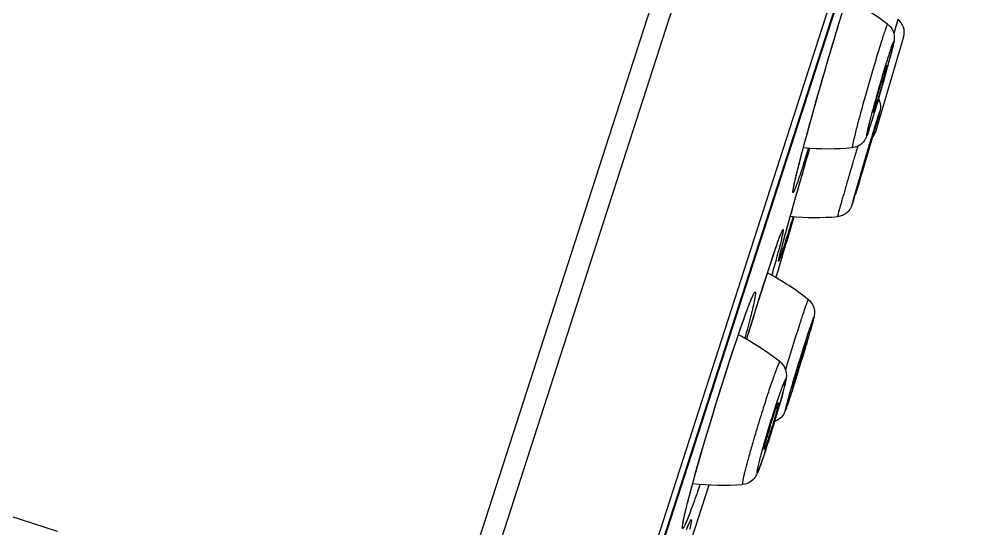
# Model space of a CAD drawing. Extents: x 19044 to 19885, y -10133 to -9539.
# Drawn here: x 19251.77 to 19269.56, y -9946.83 to -9937.47 of the extents above; entities that cross this region are included whole.
import ezdxf

# ---------------------------------------------------------------- set-up
doc = ezdxf.new("R2010")
doc.units = 0
doc.header["$LTSCALE"] = 7
doc.header["$MEASUREMENT"] = 0
doc.linetypes.add('CENTER', pattern=[2, 1.25, -0.25, 0.25, -0.25])
for name, color, linetype in [('CL', 1, 'CENTER'), ('D', 2, 'CONTINUOUS'), ('KP0220101-1_DXF_CONTINUOUS_LINE', 7, 'CONTINUOUS'), ('KP0220102-FADXF_CONTINUOUS_LINE', 7, 'CONTINUOUS'), ('KP0220103-TPDXF_CONTINUOUS_LINE', 7, 'CONTINUOUS')]:
    doc.layers.add(name, color=color, linetype=linetype)

# ---------------------------------------------------------------- blocks, each defined once
blk = doc.blocks.new('A$C57544C0A')
at = {"layer": 'CL', "linetype": 'CENTER'}
blk.add_line((-131.122, -30.982), (-28.379, -64.124), dxfattribs=at)
at = {"layer": 'D'}
for p, q in [((-27.822, -37.043), (-43.751, -86.425)), ((-27.489, -37.271), (-43.347, -86.435)), ((-25.784, -40.883), (-39.853, -84.5))]:
    blk.add_line(p, q, dxfattribs=at)
at = {"layer": 'KP0220101-1_DXF_CONTINUOUS_LINE', "color": 7, "linetype": 'Continuous'}
blk.add_line((-25.765, -41.176), (-39.666, -84.273), dxfattribs=at)
at = {"layer": 'KP0220102-FADXF_CONTINUOUS_LINE', "color": 7, "linetype": 'Continuous'}
for p, q in [((-39.311, -83.226), (-26.088, -42.234)), ((-28.512, -50.224), (-28.435, -49.972)), ((-28.589, -50.483), (-28.512, -50.224)), ((-28.666, -50.743), (-28.589, -50.483)), ((-28.742, -51.001), (-28.666, -50.743)), ((-28.814, -51.254), (-28.742, -51.001)), ((-28.884, -51.497), (-28.814, -51.254)), ((-28.949, -51.73), (-28.884, -51.497)), ((-29.01, -51.95), (-28.949, -51.73)), ((-29.067, -52.155), (-29.01, -51.95)), ((-29.117, -52.343), (-29.067, -52.155)), ((-29.163, -52.513), (-29.117, -52.343)), ((-29.08, -52.639), (-29.014, -52.413)), ((-29.202, -52.664), (-29.163, -52.513)), ((-29.18, -52.987), (-29.08, -52.639)), ((-29.247, -52.843), (-29.229, -52.771)), ((-29.229, -52.771), (-29.202, -52.664)), ((-29.284, -52.999), (-29.276, -52.965)), ((-29.276, -52.965), (-29.263, -52.907)), ((-29.272, -53.305), (-29.18, -52.987)), ((-29.263, -52.907), (-29.247, -52.843)), ((-29.318, -53.164), (-29.317, -53.161)), ((-29.318, -53.167), (-29.318, -53.164)), ((-29.318, -53.168), (-29.318, -53.167)), ((-29.318, -53.168), (-29.318, -53.168)), ((-29.317, -53.156), (-29.316, -53.151)), ((-29.317, -53.161), (-29.317, -53.156)), ((-29.316, -53.151), (-29.315, -53.145)), ((-29.315, -53.145), (-29.314, -53.139)), ((-29.314, -53.139), (-29.312, -53.131)), ((-29.312, -53.131), (-29.311, -53.123)), ((-29.311, -53.123), (-29.309, -53.114)), ((-29.309, -53.114), (-29.307, -53.105)), ((-29.307, -53.105), (-29.303, -53.083)), ((-29.303, -53.083), (-29.298, -53.058)), ((-29.298, -53.058), (-29.291, -53.03)), ((-29.291, -53.03), (-29.284, -52.999)), ((-29.352, -53.588), (-29.272, -53.305)), ((-29.42, -53.832), (-29.352, -53.588)), ((-29.476, -54.034), (-29.42, -53.832)), ((-29.581, -54.076), (-29.572, -54.052)), ((-29.572, -54.052), (-29.564, -54.031)), ((-29.564, -54.031), (-29.557, -54.013)), ((-29.557, -54.013), (-29.553, -54.005)), ((-29.553, -54.005), (-29.55, -53.997)), ((-29.55, -53.997), (-29.547, -53.99)), ((-29.547, -53.99), (-29.545, -53.984)), ((-29.545, -53.984), (-29.543, -53.979)), ((-29.543, -53.979), (-29.54, -53.974)), ((-29.54, -53.974), (-29.539, -53.97)), ((-29.539, -53.97), (-29.537, -53.967)), ((-29.511, -54.165), (-29.476, -54.034)), ((-29.666, -54.315), (-29.637, -54.233)), ((-29.637, -54.233), (-29.618, -54.179)), ((-29.618, -54.179), (-29.601, -54.131)), ((-29.601, -54.131), (-29.59, -54.102)), ((-29.59, -54.102), (-29.581, -54.076)), ((-29.533, -54.247), (-29.511, -54.165)), ((-29.741, -54.541), (-29.697, -54.408)), ((-29.697, -54.408), (-29.666, -54.315)), ((-29.578, -54.428), (-29.576, -54.418)), ((-29.576, -54.418), (-29.573, -54.406)), ((-29.573, -54.406), (-29.57, -54.392)), ((-29.57, -54.392), (-29.564, -54.37)), ((-29.564, -54.37), (-29.558, -54.344)), ((-29.558, -54.344), (-29.548, -54.304)), ((-29.548, -54.304), (-29.533, -54.247)), ((-29.79, -54.69), (-29.741, -54.541)), ((-29.583, -54.449), (-29.582, -54.446)), ((-29.583, -54.45), (-29.583, -54.449)), ((-29.583, -54.452), (-29.583, -54.45)), ((-29.583, -54.452), (-29.583, -54.452)), ((-29.582, -54.444), (-29.581, -54.44)), ((-29.582, -54.446), (-29.582, -54.444)), ((-29.581, -54.44), (-29.58, -54.437)), ((-29.58, -54.437), (-29.578, -54.428)), ((-29.861, -54.909), (-29.79, -54.69)), ((-29.64, -54.795), (-29.605, -54.688)), ((-29.927, -55.114), (-29.861, -54.909)), ((-30.065, -55.135), (-30.063, -55.13)), ((-30.063, -55.13), (-30.061, -55.127)), ((-30.061, -55.127), (-30.06, -55.125)), ((-30.011, -55.381), (-29.927, -55.114)), ((-30.147, -55.331), (-30.133, -55.294)), ((-30.133, -55.294), (-30.119, -55.26)), ((-30.119, -55.26), (-30.113, -55.245)), ((-30.113, -55.245), (-30.107, -55.23)), ((-30.107, -55.23), (-30.102, -55.216)), ((-30.102, -55.216), (-30.096, -55.204)), ((-30.096, -55.204), (-30.091, -55.192)), ((-30.091, -55.192), (-30.087, -55.181)), ((-30.087, -55.181), (-30.082, -55.171)), ((-30.082, -55.171), (-30.078, -55.162)), ((-30.078, -55.162), (-30.074, -55.154)), ((-30.074, -55.154), (-30.071, -55.146)), ((-30.071, -55.146), (-30.068, -55.14)), ((-30.068, -55.14), (-30.065, -55.135)), ((-30.225, -55.543), (-30.197, -55.464)), ((-30.197, -55.464), (-30.179, -55.416)), ((-30.179, -55.416), (-30.163, -55.372)), ((-30.163, -55.372), (-30.147, -55.331)), ((-30.095, -55.654), (-30.011, -55.381)), ((-30.288, -55.722), (-30.256, -55.629)), ((-30.256, -55.629), (-30.225, -55.543)), ((-30.18, -55.929), (-30.095, -55.654)), ((-30.372, -55.967), (-30.323, -55.823)), ((-30.323, -55.823), (-30.288, -55.722)), ((-30.423, -56.121), (-30.372, -55.967)), ((-30.49, -56.325), (-30.423, -56.121)), ((-30.562, -56.549), (-30.49, -56.325)), ((-30.626, -56.751), (-30.562, -56.549)), ((-30.69, -56.954), (-30.626, -56.751)), ((-30.753, -57.157), (-30.69, -56.954)), ((-30.814, -57.357), (-30.753, -57.157)), ((-30.873, -57.553), (-30.814, -57.357)), ((-30.944, -57.788), (-30.873, -57.553)), ((-31.009, -58.011), (-30.944, -57.788)), ((-31.069, -58.22), (-31.009, -58.011)), ((-31.123, -58.412), (-31.069, -58.22)), ((-31.162, -58.553), (-31.123, -58.412)), ((-31.356, -60.117), (-30.868, -58.603)), ((-31.228, -58.799), (-31.197, -58.682)), ((-31.197, -58.682), (-31.162, -58.553)), ((-31.249, -58.878), (-31.228, -58.799)), ((-31.294, -59.059), (-31.284, -59.018)), ((-31.284, -59.018), (-31.268, -58.951)), ((-31.268, -58.951), (-31.249, -58.878)), ((-31.334, -59.234), (-31.331, -59.221)), ((-31.331, -59.221), (-31.325, -59.194)), ((-31.325, -59.194), (-31.319, -59.164)), ((-31.319, -59.164), (-31.312, -59.132)), ((-31.312, -59.132), (-31.303, -59.097)), ((-31.303, -59.097), (-31.294, -59.059)), ((-31.349, -59.323), (-31.348, -59.319)), ((-31.349, -59.325), (-31.349, -59.323)), ((-31.349, -59.327), (-31.349, -59.325)), ((-31.349, -59.326), (-31.349, -59.327)), ((-31.349, -59.327), (-31.349, -59.328)), ((-31.349, -59.328), (-31.349, -59.327)), ((-31.348, -59.314), (-31.347, -59.308)), ((-31.348, -59.319), (-31.348, -59.314)), ((-31.347, -59.308), (-31.346, -59.302)), ((-31.346, -59.302), (-31.345, -59.294)), ((-31.345, -59.294), (-31.344, -59.286)), ((-31.344, -59.286), (-31.342, -59.277)), ((-31.342, -59.277), (-31.34, -59.267)), ((-31.34, -59.267), (-31.338, -59.257)), ((-31.338, -59.257), (-31.336, -59.246)), ((-31.336, -59.246), (-31.334, -59.234)), ((-31.282, -59.424), (-31.272, -59.4)), ((-31.272, -59.4), (-31.263, -59.378)), ((-31.263, -59.378), (-31.259, -59.369)), ((-31.259, -59.369), (-31.255, -59.359)), ((-31.255, -59.359), (-31.252, -59.351)), ((-31.252, -59.351), (-31.248, -59.343)), ((-31.248, -59.343), (-31.245, -59.335)), ((-31.245, -59.335), (-31.242, -59.329)), ((-31.242, -59.329), (-31.239, -59.323)), ((-31.239, -59.323), (-31.237, -59.317)), ((-31.237, -59.317), (-31.234, -59.312)), ((-31.234, -59.312), (-31.232, -59.309)), ((-31.232, -59.309), (-31.231, -59.306))]:
    blk.add_line(p, q, dxfattribs=at)
for centre, radius, start, end in [((-61.529, -42.262), 34.04, 342.1571, 342.6509), ((-422.071, 62.867), 409.693, 343.32541, 343.47369), ((-6.513, -62.212), 24.462, 161.2691, 161.528), ((-42.425, -50.08), 13.578, 341.8448, 342.1264), ((8.514, -67.198), 40.295, 161.5733, 162.1344), ((44.456, -78.696), 78.032, 162.19508, 163.03569)]:
    blk.add_arc(centre, radius, start, end, dxfattribs=at)
for points, knots in [([(-29.292, -53.033), (-29.271, -52.937), (-29.215, -52.711), (-29.114, -52.328), (-28.988, -51.865), (-28.793, -51.175), (-28.551, -50.346), (-28.351, -49.694), (-28.256, -49.399)], [0, 0, 0, 0, 0.077774, 0.184789, 0.314413, 0.458566, 0.75428, 1, 1, 1, 1]), ([(-29.557, -54.338), (-29.53, -54.234), (-29.462, -53.981), (-29.34, -53.543), (-29.186, -53.004), (-29.073, -52.616), (-29.014, -52.413)], [0, 0, 0, 0, 0.160468, 0.394068, 0.68177, 1, 1, 1, 1]), ([(-29.126, -52.692), (-29.15, -52.767), (-29.194, -52.899), (-29.239, -53.03), (-29.259, -53.086)], [0, 0, 0, 0, 0.571948, 1, 1, 1, 1]), ([(-29.259, -53.086), (-29.263, -53.098), (-29.272, -53.12), (-29.284, -53.151), (-29.294, -53.177), (-29.303, -53.198), (-29.31, -53.211), (-29.314, -53.22), (-29.317, -53.224), (-29.32, -53.227), (-29.322, -53.229), (-29.324, -53.23), (-29.325, -53.228), (-29.326, -53.226), (-29.327, -53.22), (-29.326, -53.209), (-29.324, -53.192), (-29.319, -53.159), (-29.309, -53.106), (-29.298, -53.059), (-29.292, -53.033)], [0, 0, 0, 0, 0.106933, 0.199206, 0.276627, 0.339076, 0.386467, 0.404519, 0.418836, 0.429506, 0.436774, 0.441441, 0.445993, 0.453036, 0.463446, 0.495226, 0.542061, 0.603986, 0.772654, 1, 1, 1, 1]), ([(-29.322, -53.67), (-29.34, -53.727), (-29.399, -53.92), (-29.459, -54.112), (-29.502, -54.247)], [0, 0, 0, 0, 0.296019, 1, 1, 1, 1]), ([(-29.592, -54.104), (-29.582, -54.077), (-29.564, -54.029), (-29.542, -53.974), (-29.528, -53.942), (-29.52, -53.926), (-29.515, -53.916), (-29.511, -53.912), (-29.509, -53.91), (-29.507, -53.91), (-29.506, -53.913), (-29.506, -53.916), (-29.506, -53.921), (-29.506, -53.927), (-29.507, -53.938), (-29.51, -53.955), (-29.514, -53.981), (-29.521, -54.012), (-29.529, -54.048), (-29.535, -54.074), (-29.539, -54.088)], [0, 0, 0, 0, 0.223384, 0.387916, 0.447578, 0.492063, 0.521412, 0.530561, 0.536375, 0.540177, 0.545228, 0.553405, 0.565168, 0.580656, 0.599924, 0.649882, 0.715053, 0.795267, 0.890321, 1, 1, 1, 1]), ([(-29.68, -54.356), (-29.672, -54.332), (-29.643, -54.248), (-29.614, -54.164), (-29.592, -54.104)], [0, 0, 0, 0, 0.284478, 1, 1, 1, 1]), ([(-29.539, -54.088), (-29.543, -54.106), (-29.563, -54.187), (-29.584, -54.268), (-29.601, -54.332)], [0, 0, 0, 0, 0.212093, 1, 1, 1, 1]), ([(-29.601, -54.332), (-29.609, -54.363), (-29.647, -54.503), (-29.686, -54.642), (-29.716, -54.75)], [0, 0, 0, 0, 0.222377, 1, 1, 1, 1]), ([(-29.523, -54.31), (-29.531, -54.336), (-29.546, -54.38), (-29.563, -54.431), (-29.575, -54.461), (-29.58, -54.475), (-29.584, -54.483), (-29.586, -54.487), (-29.587, -54.49), (-29.588, -54.492), (-29.59, -54.493), (-29.59, -54.491), (-29.59, -54.488), (-29.59, -54.485), (-29.589, -54.479), (-29.588, -54.47), (-29.585, -54.455), (-29.58, -54.433), (-29.574, -54.406), (-29.566, -54.374), (-29.56, -54.351), (-29.557, -54.338)], [0, 0, 0, 0, 0.227996, 0.396381, 0.457668, 0.503543, 0.520678, 0.533946, 0.543377, 0.549083, 0.551698, 0.555134, 0.562022, 0.572688, 0.587206, 0.6056, 0.654001, 0.717791, 0.796831, 0.890971, 1, 1, 1, 1]), ([(-30.108, -55.228), (-30.098, -55.203), (-30.08, -55.16), (-30.057, -55.112), (-30.042, -55.083), (-30.034, -55.069), (-30.027, -55.061), (-30.022, -55.057), (-30.018, -55.058), (-30.017, -55.06), (-30.016, -55.064), (-30.014, -55.071), (-30.015, -55.084), (-30.016, -55.102), (-30.019, -55.126), (-30.024, -55.156), (-30.03, -55.19), (-30.035, -55.215), (-30.038, -55.228)], [0, 0, 0, 0, 0.218188, 0.378458, 0.436486, 0.479816, 0.508781, 0.524926, 0.530727, 0.537768, 0.547509, 0.56052, 0.597124, 0.648333, 0.714314, 0.795049, 0.890354, 1, 1, 1, 1]), ([(-30.526, -56.436), (-30.448, -56.195), (-30.338, -55.86), (-30.196, -55.458), (-30.135, -55.296), (-30.108, -55.228)], [0, 0, 0, 0, 0.596117, 0.826835, 1, 1, 1, 1]), ([(-30.038, -55.228), (-30.058, -55.323), (-30.114, -55.551), (-30.174, -55.778), (-30.211, -55.91)], [0, 0, 0, 0, 0.413974, 1, 1, 1, 1]), ([(-31.332, -59.22), (-31.317, -59.152), (-31.28, -58.994), (-31.179, -58.606), (-31.013, -58.016), (-30.783, -57.246), (-30.613, -56.706), (-30.526, -56.436)], [0, 0, 0, 0, 0.072022, 0.167657, 0.415052, 0.706446, 1, 1, 1, 1]), ([(-31.034, -58.593), (-31.075, -58.713), (-31.147, -58.922), (-31.224, -59.13), (-31.258, -59.217)], [0, 0, 0, 0, 0.575185, 1, 1, 1, 1]), ([(-31.258, -59.217), (-31.268, -59.241), (-31.283, -59.276), (-31.301, -59.32), (-31.313, -59.345), (-31.324, -59.366), (-31.333, -59.383), (-31.341, -59.395), (-31.346, -59.402), (-31.353, -59.406), (-31.357, -59.402), (-31.358, -59.393), (-31.359, -59.381), (-31.357, -59.364), (-31.355, -59.343), (-31.351, -59.317), (-31.347, -59.298), (-31.346, -59.287)], [0, 0, 0, 0, 0.240651, 0.340008, 0.425162, 0.495989, 0.552408, 0.594448, 0.622531, 0.638473, 0.651339, 0.674244, 0.71074, 0.761503, 0.826658, 0.906183, 1, 1, 1, 1]), ([(-31.346, -59.287), (-31.345, -59.282), (-31.34, -59.26), (-31.336, -59.237), (-31.332, -59.22)], [0, 0, 0, 0, 0.228915, 1, 1, 1, 1]), ([(-31.278, -59.411), (-31.268, -59.386), (-31.254, -59.352), (-31.235, -59.31), (-31.224, -59.286), (-31.215, -59.267), (-31.207, -59.254), (-31.202, -59.246), (-31.196, -59.242), (-31.194, -59.244), (-31.193, -59.247), (-31.192, -59.251), (-31.192, -59.259), (-31.193, -59.272), (-31.196, -59.292), (-31.201, -59.317), (-31.21, -59.362), (-31.218, -59.398), (-31.225, -59.423)], [0, 0, 0, 0, 0.214928, 0.300396, 0.37098, 0.426569, 0.467122, 0.492866, 0.505485, 0.510391, 0.517536, 0.527926, 0.541884, 0.580926, 0.635001, 0.704078, 0.788046, 1, 1, 1, 1])]:
    blk.add_open_spline(points, degree=3, knots=knots, dxfattribs=at)
at = {"layer": 'KP0220103-TPDXF_CONTINUOUS_LINE', "color": 7, "linetype": 'Continuous'}
for p, q in [((-27.397, -50.046), (-27.473, -50.305)), ((-27.292, -50.368), (-27.799, -52.093)), ((-28.21, -53.368), (-28.207, -53.361)), ((-29.067, -55.983), (-29.082, -56.034))]:
    blk.add_line(p, q, dxfattribs=at)
for centre, radius, start, end in [((-30.607, -54.128), 5.006, 52.8413, 63.0729), ((-27.579, -50.284), 0.3, 343.6221, 52.4687), ((-45.965, -45.955), 19.039, 344.5709, 345.3643), ((-56.527, -43.06), 29.991, 343.2402, 344.607), ((-47.069, -45.895), 20.116, 342.7639, 343.2048), ((-40.444, -47.948), 13.181, 342.1681, 342.7556), ((-37.658, -48.826), 10.26, 342.1267, 342.4604), ((-33.923, -50.05), 6.33, 341.2183, 341.9741), ((-36.188, -49.31), 8.712, 341.9575, 342.1241), ((-62.855, -42.033), 36.444, 343.6643, 344.2167), ((-28.086, -52.009), 0.3, 319.4701, 343.6221), ((-95.918, -32.409), 70.879, 343.15164, 343.71597), ((-28.682, -47.417), 5.007, 264.8323, 275.1463), ((-40.921, -49.281), 13.352, 342.1766, 342.5972), ((-36.922, -50.551), 9.156, 342.1283, 342.3996), ((-41.94, -48.956), 14.422, 342.3871, 342.5835), ((-33.824, -51.558), 5.899, 341.7093, 342.1331), ((-28.906, -48.679), 5.009, 264.6488, 274.5962), ((-32.133, -59.124), 4.996, 61.8363, 62.1135), ((-32.139, -59.133), 5.008, 51.8252, 61.8266), ((14.679, -69.8), 46.108, 162.1636, 163.2112), ((-49.236, -50.039), 21.027, 343.5796, 344.1632), ((-32.654, -60.277), 5.004, 51.8482, 62.3316), ((-64.184, -45.647), 36.607, 343.1192, 343.5161), ((-69.067, -44.174), 41.707, 342.8136, 343.1301), ((-65.595, -45.25), 38.072, 342.4468, 342.8164), ((-56.852, -48.011), 28.904, 342.136, 342.4386), ((-47.788, -51.974), 18.934, 343.5903, 343.9718), ((-45.737, -52.564), 16.799, 343.9723, 344.1669), ((-49.999, -51.325), 21.238, 343.2099, 343.5955), ((-20.451, -60.366), 9.718, 162.9659, 164.1559), ((-49.777, -51.404), 21.002, 342.1408, 342.8122), ((-39.553, -54.524), 10.294, 341.8902, 343.0156), ((-50.945, -51.041), 22.226, 342.809, 343.2138), ((-23.874, -59.397), 6.161, 164.1359, 164.955), ((-45.652, -52.729), 16.67, 341.6213, 342.1268), ((-30.616, -53.606), 5.004, 263.6475, 274.17)]:
    blk.add_arc(centre, radius, start, end, dxfattribs=at)
for points, knots in [([(-27.583, -50.138), (-27.585, -50.137), (-27.59, -50.144), (-27.595, -50.155), (-27.605, -50.178), (-27.617, -50.208), (-27.631, -50.248), (-27.648, -50.297), (-27.667, -50.354), (-27.68, -50.394), (-27.687, -50.416)], [0, 0, 0, 0, 0.016475, 0.063548, 0.143055, 0.254615, 0.397419, 0.570483, 0.772037, 1, 1, 1, 1]), ([(-27.583, -50.138), (-27.559, -50.156), (-27.517, -50.199), (-27.468, -50.294), (-27.46, -50.386), (-27.47, -50.456), (-27.48, -50.508), (-27.489, -50.548), (-27.496, -50.576)], [0, 0, 0, 0, 0.18851, 0.374574, 0.665851, 0.744675, 0.819116, 1, 1, 1, 1]), ([(-27.687, -50.416), (-27.715, -50.503), (-27.775, -50.695), (-27.866, -51.001), (-27.946, -51.277), (-28.01, -51.502), (-28.055, -51.666), (-28.098, -51.821), (-28.135, -51.963), (-28.168, -52.089), (-28.195, -52.196), (-28.213, -52.272), (-28.223, -52.322), (-28.229, -52.351), (-28.233, -52.373), (-28.235, -52.387), (-28.235, -52.396), (-28.235, -52.4), (-28.235, -52.404), (-28.233, -52.404)], [0, 0, 0, 0, 0.132747, 0.292418, 0.464466, 0.550218, 0.633156, 0.711377, 0.783086, 0.846632, 0.90057, 0.943648, 0.960811, 0.974915, 0.985883, 0.993677, 0.996381, 0.998298, 1, 1, 1, 1]), ([(-27.875, -51.918), (-27.846, -51.827), (-27.786, -51.628), (-27.696, -51.322), (-27.623, -51.059), (-27.569, -50.86), (-27.535, -50.733), (-27.509, -50.627), (-27.491, -50.554), (-27.483, -50.512), (-27.479, -50.494), (-27.477, -50.484), (-27.476, -50.475), (-27.475, -50.468), (-27.475, -50.464), (-27.475, -50.46), (-27.477, -50.459), (-27.479, -50.461), (-27.481, -50.464), (-27.484, -50.469), (-27.487, -50.476), (-27.491, -50.485), (-27.495, -50.495), (-27.502, -50.513), (-27.512, -50.54), (-27.525, -50.578), (-27.54, -50.623), (-27.55, -50.654), (-27.555, -50.671)], [0, 0, 0, 0, 0.165581, 0.35782, 0.549281, 0.636044, 0.712557, 0.776072, 0.82431, 0.842127, 0.849391, 0.855539, 0.86056, 0.864444, 0.867191, 0.86884, 0.86962, 0.870722, 0.87285, 0.876096, 0.880481, 0.886, 0.892643, 0.900398, 0.919189, 0.942233, 0.96927, 1, 1, 1, 1]), ([(-27.555, -50.671), (-27.583, -50.757), (-27.642, -50.947), (-27.758, -51.342), (-27.845, -51.653), (-27.899, -51.859)], [0, 0, 0, 0, 0.218159, 0.48299, 1, 1, 1, 1]), ([(-27.496, -50.576), (-27.499, -50.589), (-27.515, -50.653), (-27.531, -50.716), (-27.544, -50.766)], [0, 0, 0, 0, 0.217345, 1, 1, 1, 1]), ([(-27.849, -51.756), (-27.849, -51.756), (-27.849, -51.751), (-27.849, -51.746), (-27.847, -51.735), (-27.844, -51.72), (-27.84, -51.702), (-27.834, -51.68), (-27.828, -51.654), (-27.818, -51.614), (-27.803, -51.558), (-27.783, -51.483), (-27.761, -51.403), (-27.737, -51.32), (-27.713, -51.236), (-27.689, -51.157), (-27.667, -51.083), (-27.65, -51.027), (-27.637, -50.988), (-27.629, -50.963), (-27.621, -50.941), (-27.615, -50.923), (-27.61, -50.91), (-27.606, -50.899), (-27.603, -50.894), (-27.601, -50.891), (-27.6, -50.891)], [0, 0, 0, 0, 0.002798, 0.010127, 0.022096, 0.038654, 0.059655, 0.08487, 0.114062, 0.14698, 0.22264, 0.308964, 0.402621, 0.5, 0.597379, 0.691036, 0.77736, 0.85302, 0.885938, 0.91513, 0.940345, 0.961346, 0.977904, 0.989873, 0.997202, 1, 1, 1, 1]), ([(-27.6, -50.891), (-27.6, -50.891), (-27.6, -50.895), (-27.6, -50.901), (-27.602, -50.912), (-27.605, -50.926), (-27.609, -50.945), (-27.615, -50.967), (-27.621, -50.992), (-27.631, -51.032), (-27.646, -51.089), (-27.666, -51.163), (-27.688, -51.244), (-27.712, -51.327), (-27.736, -51.41), (-27.76, -51.49), (-27.782, -51.564), (-27.799, -51.619), (-27.812, -51.659), (-27.82, -51.684), (-27.828, -51.705), (-27.834, -51.723), (-27.839, -51.737), (-27.843, -51.747), (-27.846, -51.752), (-27.848, -51.756), (-27.849, -51.756)], [0, 0, 0, 0, 0.002798, 0.010127, 0.022096, 0.038654, 0.059655, 0.08487, 0.114062, 0.14698, 0.22264, 0.308964, 0.402621, 0.5, 0.597379, 0.691036, 0.77736, 0.85302, 0.885938, 0.91513, 0.940345, 0.961346, 0.977904, 0.989873, 0.997202, 1, 1, 1, 1]), ([(-27.751, -51.51), (-27.732, -51.547), (-27.712, -51.617), (-27.718, -51.688), (-27.724, -51.716)], [0, 0, 0, 0, 0.596652, 1, 1, 1, 1]), ([(-28.179, -53.272), (-28.155, -53.193), (-28.1, -53.015), (-28.03, -52.783), (-27.969, -52.579), (-27.923, -52.423), (-27.879, -52.273), (-27.838, -52.134), (-27.808, -52.027), (-27.786, -51.95), (-27.772, -51.901), (-27.76, -51.857), (-27.75, -51.82), (-27.742, -51.789), (-27.736, -51.768), (-27.733, -51.755), (-27.731, -51.747), (-27.73, -51.741), (-27.729, -51.738), (-27.729, -51.736), (-27.729, -51.735), (-27.729, -51.734), (-27.73, -51.735), (-27.73, -51.735), (-27.731, -51.737), (-27.733, -51.74), (-27.735, -51.746), (-27.739, -51.756), (-27.745, -51.774), (-27.754, -51.801), (-27.76, -51.821), (-27.764, -51.832)], [0, 0, 0, 0, 0.146202, 0.328207, 0.425089, 0.521533, 0.614271, 0.700154, 0.776259, 0.809832, 0.840021, 0.866566, 0.889258, 0.907894, 0.922306, 0.927898, 0.932398, 0.935798, 0.938087, 0.938817, 0.939275, 0.939489, 0.939683, 0.940115, 0.940816, 0.943045, 0.946382, 0.950829, 0.963019, 0.979467, 1, 1, 1, 1]), ([(-27.724, -51.716), (-27.73, -51.746), (-27.75, -51.822), (-27.772, -51.899), (-27.785, -51.946)], [0, 0, 0, 0, 0.382457, 1, 1, 1, 1]), ([(-27.764, -51.832), (-27.794, -51.926), (-27.865, -52.155), (-27.976, -52.524), (-28.09, -52.911), (-28.163, -53.163), (-28.195, -53.276)], [0, 0, 0, 0, 0.19754, 0.476016, 0.76727, 1, 1, 1, 1]), ([(-27.899, -51.859), (-27.905, -51.88), (-27.923, -51.951), (-27.941, -52.022), (-27.953, -52.073)], [0, 0, 0, 0, 0.291141, 1, 1, 1, 1]), ([(-27.93, -52.088), (-27.939, -52.114), (-27.956, -52.162), (-27.983, -52.228), (-28.019, -52.289), (-28.072, -52.344), (-28.147, -52.387), (-28.204, -52.401), (-28.233, -52.404)], [0, 0, 0, 0, 0.175213, 0.328815, 0.453496, 0.627428, 0.812674, 1, 1, 1, 1]), ([(-27.953, -52.073), (-27.957, -52.09), (-27.962, -52.113), (-27.968, -52.141), (-27.971, -52.158), (-27.973, -52.17), (-27.974, -52.178), (-27.974, -52.183), (-27.973, -52.186), (-27.973, -52.187), (-27.972, -52.188), (-27.971, -52.187), (-27.969, -52.184), (-27.966, -52.179), (-27.961, -52.169), (-27.956, -52.156), (-27.949, -52.14), (-27.939, -52.111), (-27.931, -52.087), (-27.925, -52.07)], [0, 0, 0, 0, 0.208623, 0.291186, 0.358853, 0.411379, 0.448574, 0.461427, 0.470555, 0.476249, 0.479783, 0.484626, 0.492704, 0.519951, 0.562518, 0.620379, 0.693328, 0.781121, 1, 1, 1, 1]), ([(-27.925, -52.07), (-27.922, -52.063), (-27.912, -52.031), (-27.901, -52), (-27.894, -51.975)], [0, 0, 0, 0, 0.225864, 1, 1, 1, 1]), ([(-28.114, -53.028), (-28.114, -53.028), (-28.114, -53.027), (-28.114, -53.025), (-28.113, -53.022), (-28.112, -53.017), (-28.109, -53.007), (-28.106, -52.993), (-28.101, -52.975), (-28.095, -52.953), (-28.088, -52.928), (-28.076, -52.888), (-28.06, -52.832), (-28.039, -52.758), (-28.015, -52.678), (-27.991, -52.595), (-27.966, -52.512), (-27.942, -52.432), (-27.92, -52.358), (-27.903, -52.302), (-27.89, -52.263), (-27.882, -52.238), (-27.875, -52.216), (-27.87, -52.198), (-27.865, -52.184), (-27.862, -52.175), (-27.86, -52.17), (-27.859, -52.167), (-27.858, -52.166), (-27.858, -52.165), (-27.857, -52.165)], [0, 0, 0, 0, 0.000675, 0.002512, 0.005535, 0.009739, 0.021659, 0.038192, 0.059188, 0.08441, 0.11362, 0.146566, 0.222303, 0.308727, 0.402499, 0.5, 0.597501, 0.691273, 0.777697, 0.853434, 0.88638, 0.91559, 0.940812, 0.961808, 0.978341, 0.990261, 0.994465, 0.997488, 0.999325, 1, 1, 1, 1]), ([(-27.857, -52.165), (-27.857, -52.165), (-27.857, -52.166), (-27.858, -52.167), (-27.858, -52.17), (-27.859, -52.176), (-27.862, -52.185), (-27.865, -52.2), (-27.87, -52.218), (-27.876, -52.24), (-27.883, -52.265), (-27.895, -52.305), (-27.911, -52.361), (-27.932, -52.435), (-27.956, -52.515), (-27.98, -52.598), (-28.005, -52.681), (-28.029, -52.761), (-28.051, -52.834), (-28.069, -52.89), (-28.081, -52.93), (-28.089, -52.955), (-28.096, -52.976), (-28.102, -52.994), (-28.106, -53.008), (-28.109, -53.018), (-28.111, -53.023), (-28.113, -53.026), (-28.113, -53.027), (-28.114, -53.028), (-28.114, -53.028)], [0, 0, 0, 0, 0.000675, 0.002512, 0.005535, 0.009739, 0.021659, 0.038192, 0.059188, 0.08441, 0.11362, 0.146566, 0.222303, 0.308727, 0.402499, 0.5, 0.597501, 0.691273, 0.777697, 0.853434, 0.88638, 0.91559, 0.940812, 0.961808, 0.978341, 0.990261, 0.994465, 0.997488, 0.999325, 1, 1, 1, 1]), ([(-28.135, -52.377), (-28.159, -52.458), (-28.207, -52.618), (-28.276, -52.853), (-28.331, -53.041), (-28.372, -53.182), (-28.399, -53.278), (-28.424, -53.365), (-28.446, -53.442), (-28.465, -53.51), (-28.48, -53.566), (-28.49, -53.605), (-28.497, -53.63), (-28.5, -53.645), (-28.503, -53.656), (-28.505, -53.665), (-28.505, -53.668), (-28.506, -53.672), (-28.505, -53.672)], [0, 0, 0, 0, 0.187509, 0.372117, 0.545345, 0.625167, 0.699232, 0.766665, 0.826707, 0.878664, 0.921925, 0.95602, 0.96949, 0.980523, 0.9891, 0.9952, 0.998812, 1, 1, 1, 1]), ([(-28.081, -52.953), (-28.09, -52.983), (-28.123, -53.09), (-28.156, -53.197), (-28.18, -53.274)], [0, 0, 0, 0, 0.281718, 1, 1, 1, 1]), ([(-28.195, -53.276), (-28.201, -53.299), (-28.21, -53.33), (-28.221, -53.37), (-28.227, -53.395), (-28.233, -53.415), (-28.237, -53.432), (-28.239, -53.443), (-28.241, -53.45), (-28.242, -53.453), (-28.242, -53.456), (-28.242, -53.457), (-28.241, -53.458), (-28.241, -53.457), (-28.24, -53.455), (-28.239, -53.452), (-28.237, -53.449), (-28.234, -53.441), (-28.23, -53.43), (-28.224, -53.413), (-28.218, -53.392), (-28.213, -53.376), (-28.21, -53.368)], [0, 0, 0, 0, 0.246505, 0.349764, 0.43897, 0.513622, 0.573418, 0.618124, 0.634748, 0.64752, 0.656425, 0.661505, 0.663185, 0.666384, 0.673306, 0.684066, 0.698683, 0.717163, 0.765675, 0.829288, 0.907548, 1, 1, 1, 1]), ([(-28.249, -53.483), (-28.257, -53.501), (-28.28, -53.546), (-28.335, -53.607), (-28.414, -53.655), (-28.475, -53.669), (-28.505, -53.672)], [0, 0, 0, 0, 0.182138, 0.450336, 0.724585, 1, 1, 1, 1]), ([(-28.223, -53.409), (-28.225, -53.416), (-28.234, -53.441), (-28.242, -53.465), (-28.249, -53.483)], [0, 0, 0, 0, 0.278544, 1, 1, 1, 1]), ([(-29.044, -55.197), (-29.045, -55.196), (-29.047, -55.199), (-29.05, -55.204), (-29.055, -55.214), (-29.06, -55.227), (-29.067, -55.245), (-29.079, -55.276), (-29.096, -55.325), (-29.12, -55.395), (-29.148, -55.478), (-29.18, -55.574), (-29.202, -55.642), (-29.213, -55.677)], [0, 0, 0, 0, 0.004351, 0.016399, 0.0368, 0.065606, 0.102715, 0.147973, 0.262293, 0.406995, 0.580027, 0.778882, 1, 1, 1, 1]), ([(-29.044, -55.197), (-29.013, -55.222), (-28.96, -55.284), (-28.927, -55.389), (-28.929, -55.473), (-28.941, -55.531), (-28.953, -55.579), (-28.975, -55.661), (-28.993, -55.729), (-29.007, -55.777)], [0, 0, 0, 0, 0.192122, 0.379877, 0.517871, 0.589818, 0.664854, 0.757217, 1, 1, 1, 1]), ([(-29.34, -56.873), (-29.325, -56.824), (-29.292, -56.722), (-29.242, -56.564), (-29.191, -56.399), (-29.141, -56.233), (-29.093, -56.073), (-29.049, -55.924), (-29.012, -55.793), (-28.981, -55.685), (-28.959, -55.603), (-28.948, -55.554), (-28.943, -55.53), (-28.942, -55.524), (-28.942, -55.52), (-28.944, -55.521), (-28.944, -55.522), (-28.946, -55.524), (-28.948, -55.528), (-28.951, -55.534), (-28.954, -55.542), (-28.96, -55.558), (-28.969, -55.581), (-28.981, -55.616), (-28.996, -55.657), (-29.012, -55.706), (-29.038, -55.783), (-29.058, -55.844), (-29.072, -55.887)], [0, 0, 0, 0, 0.085607, 0.178923, 0.276198, 0.373784, 0.467915, 0.554977, 0.631623, 0.694908, 0.742421, 0.772343, 0.780341, 0.782577, 0.783685, 0.784259, 0.784881, 0.785784, 0.788466, 0.79233, 0.797368, 0.803567, 0.819397, 0.839694, 0.864264, 0.892881, 0.925299, 1, 1, 1, 1]), ([(-29.072, -55.887), (-29.088, -55.936), (-29.12, -56.038), (-29.17, -56.196), (-29.221, -56.361), (-29.271, -56.527), (-29.319, -56.687), (-29.363, -56.836), (-29.401, -56.967), (-29.431, -57.075), (-29.453, -57.157), (-29.465, -57.206), (-29.47, -57.231), (-29.47, -57.236), (-29.47, -57.24), (-29.468, -57.239), (-29.468, -57.238), (-29.466, -57.236), (-29.464, -57.232), (-29.461, -57.226), (-29.458, -57.218), (-29.452, -57.203), (-29.443, -57.179), (-29.431, -57.144), (-29.416, -57.103), (-29.4, -57.054), (-29.374, -56.977), (-29.354, -56.916), (-29.34, -56.873)], [0, 0, 0, 0, 0.085607, 0.178923, 0.276198, 0.373784, 0.467915, 0.554977, 0.631623, 0.694908, 0.742421, 0.772343, 0.780341, 0.782577, 0.783685, 0.784259, 0.784881, 0.785784, 0.788466, 0.79233, 0.797368, 0.803567, 0.819397, 0.839694, 0.864264, 0.892881, 0.925299, 1, 1, 1, 1]), ([(-29.215, -56.377), (-29.207, -56.349), (-29.19, -56.294), (-29.165, -56.215), (-29.142, -56.141), (-29.123, -56.086), (-29.11, -56.046), (-29.102, -56.022), (-29.095, -56), (-29.088, -55.983), (-29.083, -55.969), (-29.079, -55.959), (-29.077, -55.953), (-29.075, -55.95), (-29.075, -55.95), (-29.074, -55.95)], [0, 0, 0, 0, 0.194836, 0.382713, 0.555568, 0.706963, 0.772804, 0.831235, 0.881638, 0.923513, 0.956528, 0.98037, 0.994775, 0.998455, 1, 1, 1, 1]), ([(-29.074, -55.95), (-29.074, -55.95), (-29.074, -55.951), (-29.074, -55.954), (-29.075, -55.96), (-29.078, -55.971), (-29.081, -55.985), (-29.086, -56.003), (-29.092, -56.025), (-29.099, -56.051), (-29.11, -56.09), (-29.126, -56.147), (-29.148, -56.22), (-29.172, -56.3), (-29.188, -56.355), (-29.197, -56.383)], [0, 0, 0, 0, 0.00165, 0.005459, 0.020103, 0.044145, 0.077319, 0.119313, 0.169796, 0.228265, 0.294105, 0.445392, 0.618012, 0.805558, 1, 1, 1, 1]), ([(-29.563, -56.342), (-29.564, -56.341), (-29.568, -56.343), (-29.57, -56.346), (-29.575, -56.353), (-29.582, -56.366), (-29.592, -56.387), (-29.604, -56.414), (-29.624, -56.461), (-29.652, -56.535), (-29.69, -56.64), (-29.733, -56.765), (-29.78, -56.905), (-29.812, -57.004), (-29.829, -57.056)], [0, 0, 0, 0, 0.005487, 0.010756, 0.018089, 0.039199, 0.068951, 0.107225, 0.153858, 0.271136, 0.418032, 0.59125, 0.786937, 1, 1, 1, 1]), ([(-29.563, -56.342), (-29.524, -56.373), (-29.477, -56.434), (-29.451, -56.524), (-29.444, -56.592), (-29.452, -56.66), (-29.467, -56.734), (-29.486, -56.816), (-29.521, -56.956), (-29.552, -57.068), (-29.575, -57.147)], [0, 0, 0, 0, 0.173833, 0.257175, 0.325861, 0.414619, 0.494828, 0.591827, 0.709408, 1, 1, 1, 1]), ([(-29.338, -56.81), (-29.338, -56.81), (-29.338, -56.809), (-29.338, -56.807), (-29.337, -56.8), (-29.335, -56.79), (-29.331, -56.775), (-29.326, -56.757), (-29.321, -56.735), (-29.314, -56.71), (-29.302, -56.67), (-29.286, -56.614), (-29.265, -56.54), (-29.241, -56.46), (-29.224, -56.405), (-29.215, -56.377)], [0, 0, 0, 0, 0.001545, 0.005226, 0.019633, 0.043479, 0.076499, 0.118381, 0.16879, 0.227228, 0.293076, 0.444481, 0.617335, 0.805198, 1, 1, 1, 1]), ([(-29.197, -56.383), (-29.205, -56.411), (-29.222, -56.466), (-29.247, -56.545), (-29.271, -56.618), (-29.289, -56.674), (-29.302, -56.713), (-29.31, -56.738), (-29.317, -56.759), (-29.324, -56.777), (-29.329, -56.791), (-29.333, -56.801), (-29.336, -56.807), (-29.337, -56.81), (-29.338, -56.81), (-29.338, -56.81)], [0, 0, 0, 0, 0.194476, 0.382036, 0.554656, 0.705933, 0.771767, 0.830229, 0.880705, 0.922693, 0.955862, 0.9799, 0.994542, 0.99835, 1, 1, 1, 1]), ([(-29.785, -57.84), (-29.75, -57.731), (-29.698, -57.565), (-29.632, -57.345), (-29.586, -57.187), (-29.546, -57.042), (-29.516, -56.931), (-29.496, -56.853), (-29.484, -56.805), (-29.475, -56.763), (-29.468, -56.732), (-29.464, -56.711), (-29.462, -56.699), (-29.461, -56.688), (-29.46, -56.68), (-29.46, -56.673), (-29.46, -56.669), (-29.461, -56.666), (-29.464, -56.665), (-29.466, -56.668), (-29.469, -56.672), (-29.473, -56.678), (-29.479, -56.689), (-29.488, -56.709), (-29.507, -56.754), (-29.535, -56.827), (-29.573, -56.935), (-29.618, -57.066), (-29.648, -57.16), (-29.665, -57.21)], [0, 0, 0, 0, 0.19178, 0.288659, 0.381268, 0.466039, 0.539724, 0.571502, 0.599502, 0.623444, 0.643104, 0.651278, 0.658322, 0.664221, 0.668964, 0.672557, 0.675032, 0.676495, 0.677501, 0.679162, 0.681881, 0.685731, 0.690729, 0.704157, 0.722105, 0.770834, 0.835098, 0.912537, 1, 1, 1, 1]), ([(-29.342, -56.877), (-29.361, -56.938), (-29.389, -57.024), (-29.425, -57.128), (-29.445, -57.187), (-29.465, -57.238), (-29.492, -57.302), (-29.549, -57.38), (-29.619, -57.422), (-29.659, -57.436)], [0, 0, 0, 0, 0.288584, 0.403147, 0.4964, 0.571166, 0.649094, 0.807915, 1, 1, 1, 1]), ([(-29.829, -57.056), (-29.857, -57.144), (-29.914, -57.324), (-29.996, -57.593), (-30.073, -57.854), (-30.132, -58.06), (-30.172, -58.21), (-30.198, -58.307), (-30.219, -58.391), (-30.235, -58.462), (-30.246, -58.512), (-30.251, -58.545), (-30.254, -58.563), (-30.256, -58.578), (-30.256, -58.587), (-30.255, -58.597), (-30.252, -58.597)], [0, 0, 0, 0, 0.173785, 0.352758, 0.526311, 0.684245, 0.754389, 0.81724, 0.87188, 0.917493, 0.953442, 0.967618, 0.979207, 0.988188, 0.994558, 1, 1, 1, 1]), ([(-29.665, -57.21), (-29.7, -57.32), (-29.752, -57.486), (-29.818, -57.705), (-29.864, -57.864), (-29.904, -58.009), (-29.934, -58.119), (-29.954, -58.197), (-29.966, -58.246), (-29.975, -58.288), (-29.982, -58.318), (-29.986, -58.339), (-29.988, -58.352), (-29.989, -58.362), (-29.99, -58.371), (-29.99, -58.377), (-29.99, -58.382), (-29.989, -58.385), (-29.986, -58.385), (-29.984, -58.383), (-29.981, -58.379), (-29.977, -58.373), (-29.971, -58.361), (-29.962, -58.341), (-29.943, -58.297), (-29.915, -58.223), (-29.877, -58.115), (-29.832, -57.985), (-29.802, -57.89), (-29.785, -57.84)], [0, 0, 0, 0, 0.19178, 0.288659, 0.381268, 0.466039, 0.539724, 0.571502, 0.599502, 0.623444, 0.643104, 0.651278, 0.658322, 0.664221, 0.668964, 0.672557, 0.675032, 0.676495, 0.677501, 0.679162, 0.681881, 0.685731, 0.690729, 0.704157, 0.722105, 0.770834, 0.835098, 0.912537, 1, 1, 1, 1]), ([(-29.742, -57.52), (-29.734, -57.492), (-29.717, -57.437), (-29.692, -57.357), (-29.668, -57.284), (-29.646, -57.22), (-29.629, -57.174), (-29.618, -57.144), (-29.611, -57.126), (-29.605, -57.113), (-29.6, -57.103), (-29.597, -57.098), (-29.594, -57.095), (-29.593, -57.095)], [0, 0, 0, 0, 0.194603, 0.38225, 0.554887, 0.706076, 0.830164, 0.880504, 0.922349, 0.955379, 0.97931, 0.993969, 1, 1, 1, 1]), ([(-29.593, -57.095), (-29.593, -57.095), (-29.592, -57.099), (-29.593, -57.106), (-29.594, -57.117), (-29.597, -57.131), (-29.601, -57.15), (-29.609, -57.182), (-29.621, -57.229), (-29.638, -57.294), (-29.659, -57.368), (-29.682, -57.448), (-29.699, -57.503), (-29.708, -57.531)], [0, 0, 0, 0, 0.006423, 0.021518, 0.045823, 0.079153, 0.121226, 0.171726, 0.295909, 0.446902, 0.619098, 0.806127, 1, 1, 1, 1]), ([(-29.856, -57.956), (-29.857, -57.955), (-29.858, -57.95), (-29.857, -57.943), (-29.855, -57.929), (-29.851, -57.912), (-29.846, -57.889), (-29.837, -57.851), (-29.829, -57.82), (-29.823, -57.798)], [0, 0, 0, 0, 0.01998, 0.070249, 0.15243, 0.265678, 0.408862, 0.580493, 1, 1, 1, 1]), ([(-29.768, -57.724), (-29.779, -57.754), (-29.793, -57.798), (-29.812, -57.853), (-29.824, -57.886), (-29.835, -57.913), (-29.843, -57.934), (-29.85, -57.947), (-29.853, -57.954), (-29.855, -57.955)], [0, 0, 0, 0, 0.392159, 0.558828, 0.70214, 0.819512, 0.909039, 0.969437, 1, 1, 1, 1]), ([(-29.855, -57.955), (-29.855, -57.955), (-29.856, -57.956), (-29.856, -57.956), (-29.856, -57.956)], [0, 0, 0, 0, 0.575245, 1, 1, 1, 1]), ([(-29.832, -57.985), (-29.856, -58.055), (-29.897, -58.176), (-29.948, -58.316), (-29.988, -58.408), (-30.032, -58.486), (-30.117, -58.566), (-30.205, -58.593), (-30.252, -58.597)], [0, 0, 0, 0, 0.281024, 0.486971, 0.566501, 0.663334, 0.822578, 1, 1, 1, 1])]:
    blk.add_open_spline(points, degree=3, knots=knots, dxfattribs=at)

msp = doc.modelspace()

# ---------------------------------------------------------------- block references
at = {"layer": 'D'}
msp.add_blockref('A$C57544C0A', (19295.322, -9887.422), dxfattribs=at)

doc.saveas('drawing.dxf')
